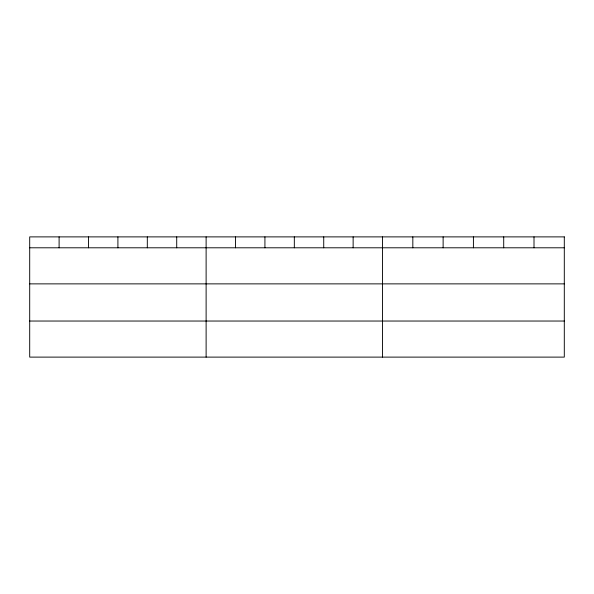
<?xml version="1.0" encoding="UTF-8"?>
<svg xmlns="http://www.w3.org/2000/svg" width="594" height="594" viewBox="0 0 594 594"><rect width="100%" height="100%" fill="white"/><g stroke="black" fill="none" stroke-linecap="round" stroke-linejoin="round"><path stroke-width="0.89" d="M29.7 247.795L564.3 247.795M29.7 283.873L564.3 283.873M29.7 321.035L564.3 321.035M534.006 236.887L534.006 247.795M503.712 236.887L503.712 247.795M473.418 236.887L473.418 247.795M443.124 236.887L443.124 247.795M412.83 236.887L412.83 247.795M382.536 236.887L382.536 357.113M353.133 236.887L353.133 247.795M323.73 236.887L323.73 247.795M294.327 236.887L294.327 247.795M264.924 236.887L264.924 247.795M235.521 236.887L235.521 247.795M206.118 236.887L206.118 357.113M176.715 236.887L176.715 247.795M147.312 236.887L147.312 247.795M117.909 236.887L117.909 247.795M88.506 236.887L88.506 247.795M59.103 236.887L59.103 247.795M564.3 236.887L29.7 236.887L29.7 357.113L564.3 357.113L564.3 236.887"/></g></svg>
